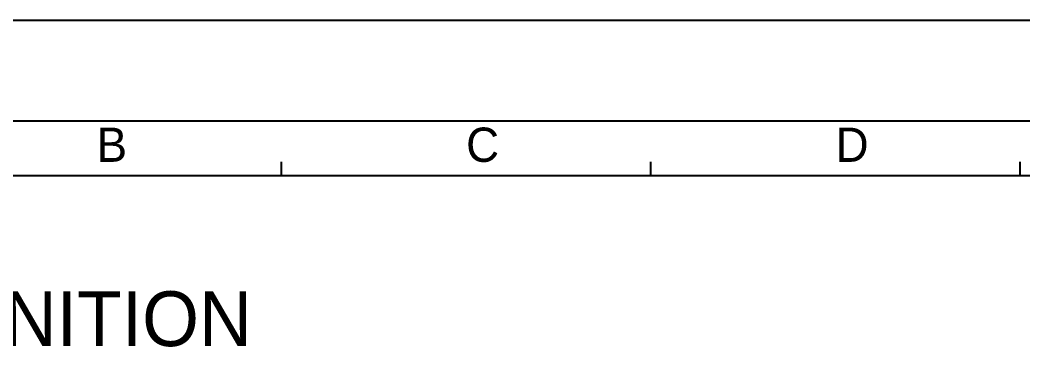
# Model space of a CAD drawing. Header units: millimetres. Extents: x 0 to 594, y 0 to 420.
# Drawn here: x 96.2 to 242.8, y 372.3 to 420 of the extents above; entities that cross this region are included whole.
import ezdxf

# ---------------------------------------------------------------- set-up
doc = ezdxf.new("R2010")
doc.units = ezdxf.units.MM
doc.header["$LTSCALE"] = 32.67
doc.layers.get('0').update_dxf_attribs({"linetype": 'CONTINUOUS'})
doc.styles.add('TEXTSTYLE_2', font='txt')
doc.styles.add('TEXTSTYLE_7', font='ar_wgl__.ttf')

msp = doc.modelspace()

# ---------------------------------------------------------------- linework, layer by layer
at = {"color": 7, "linetype": 'CONTINUOUS'}
for p, q in [((0, 420), (594, 420)), ((20.42, 405.31), (571.42, 405.31)), ((134.42, 397.31), (134.42, 399.31)), ((188.42, 397.31), (188.42, 399.31)), ((242.42, 397.31), (242.42, 399.31)), ((26.42, 397.31), (564.92, 397.31))]:
    msp.add_line(p, q, dxfattribs=at)

# ---------------------------------------------------------------- texts
at = {"color": 7, "linetype": 'CONTINUOUS', "attachment_point": 1, "line_spacing_factor": 0.9}
for s, insert, char_height, width, style in [('B', (107.42, 404.31), 5, 5, 'TEXTSTYLE_2'), ('C', (161.42, 404.31), 5, 5, 'TEXTSTYLE_2'), ('D', (215.42, 404.31), 5, 5, 'TEXTSTYLE_2'), ('PIN DEFINITION', (48.69, 380.42), 8, 84.8773, 'TEXTSTYLE_7')]:
    msp.add_mtext(s, dxfattribs=dict(at, insert=insert, char_height=char_height, width=width, style=style))

doc.saveas('drawing.dxf')
